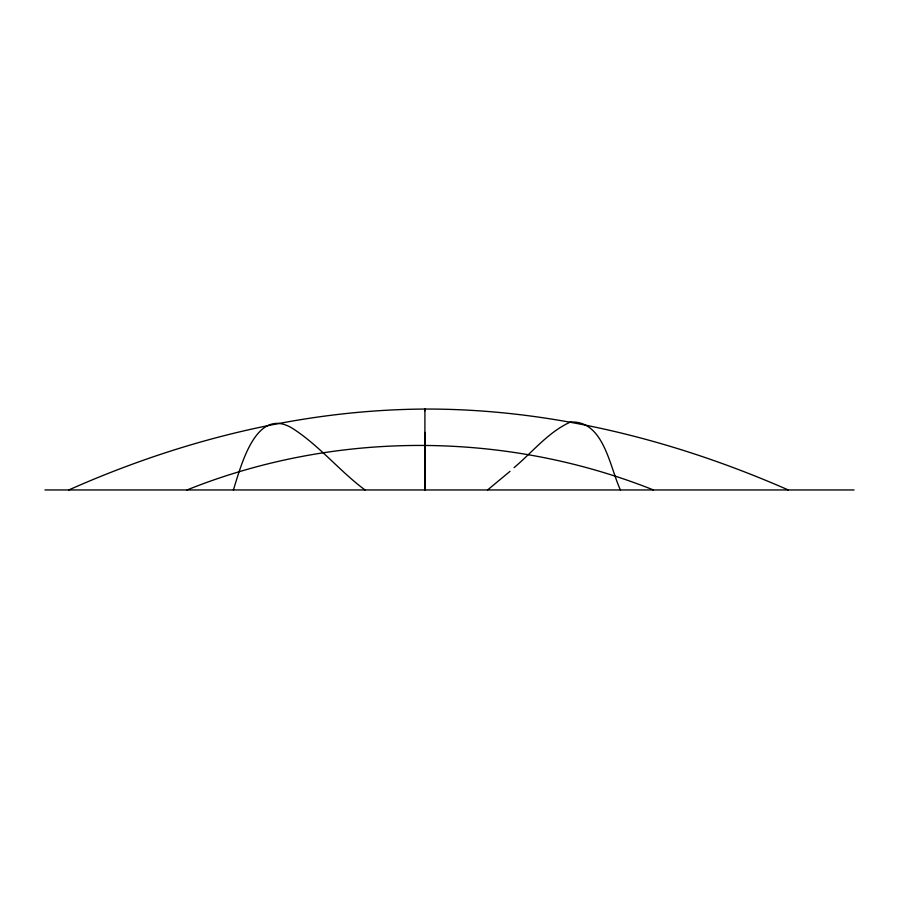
<?xml version="1.0" encoding="UTF-8"?>
<svg xmlns="http://www.w3.org/2000/svg" width="899" height="899" viewBox="0 0 899 899"><rect width="100%" height="100%" fill="white"/><g stroke="black" fill="none" stroke-linecap="round" stroke-linejoin="round"><path stroke-width="1.35" d="M233.38 489.955C241.134 465.704 256.271 404.393 293.737 429.171C319.977 446.365 339.901 471.29 365.005 489.955M514.071 467.637C532.455 452.163 548.244 432.037 570.472 422.024C603.993 420.294 609.691 467.222 620.434 489.955M510.014 471.334L487.595 489.955M68.796 489.955C181.654 439.757 304.356 409.247 428.25 409.045C552.357 409.281 675.037 440.252 788.277 489.955M187.003 489.955C335.361 430.385 505.024 430.823 653.449 489.955M44.95 489.955L854.05 489.955M424.912 410.798L424.912 409.056L424.912 489.955L424.912 432.43"/></g></svg>
